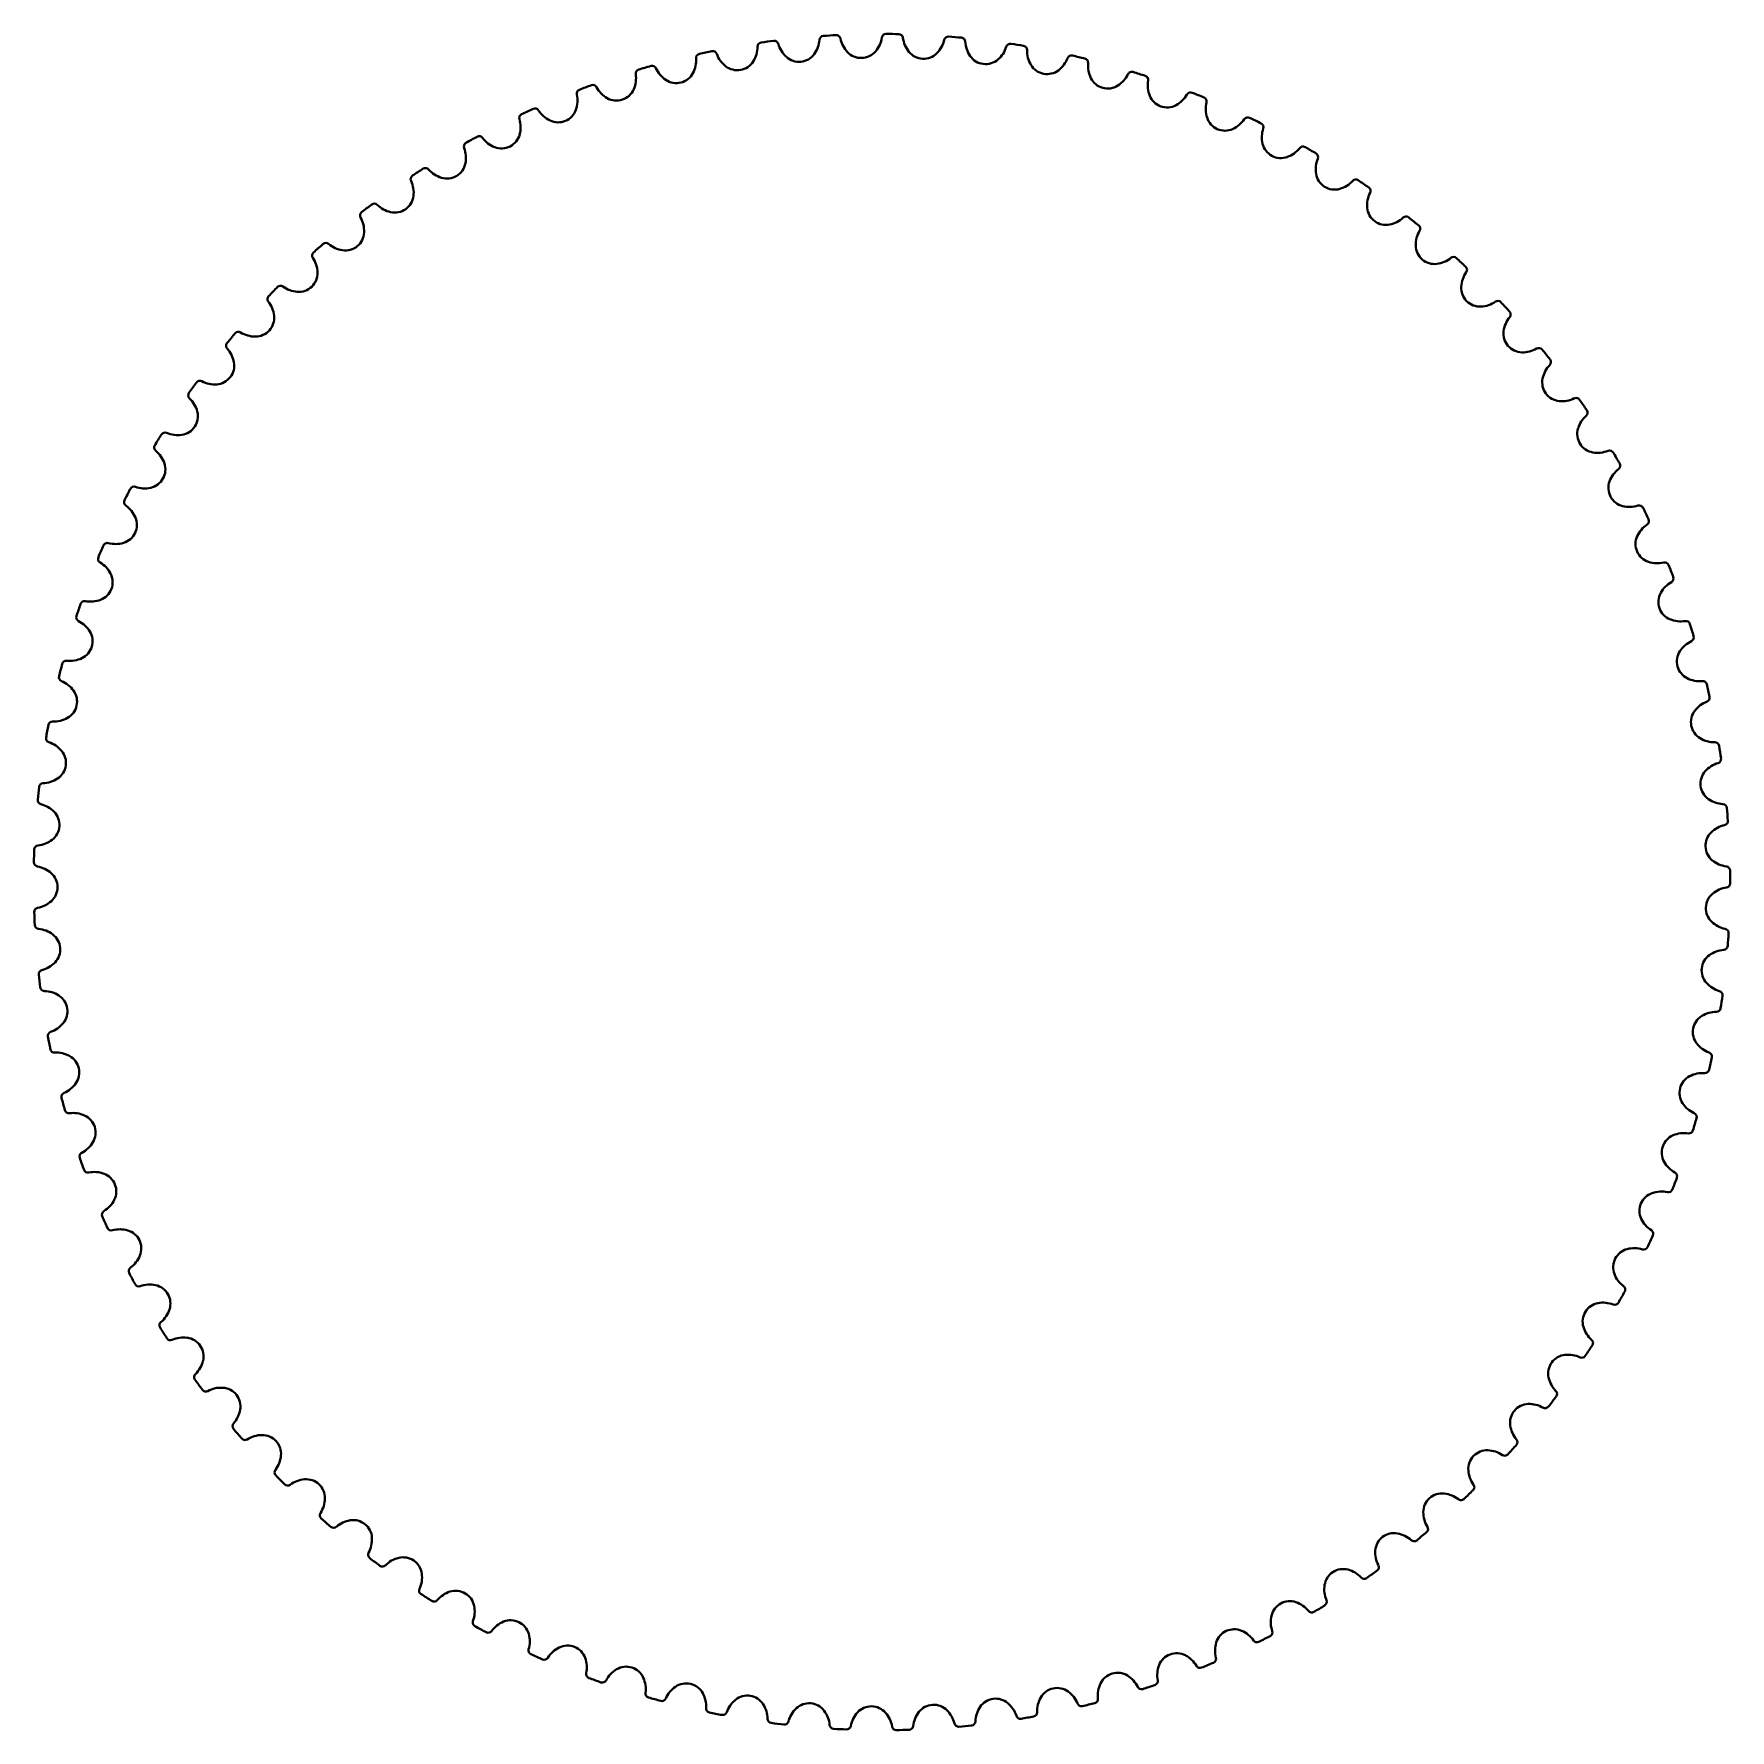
# Model space of a CAD drawing. Header units: millimetres. Extents: x -40.6 to 40.6, y -40.6 to 40.6.
import ezdxf

# ---------------------------------------------------------------- set-up
doc = ezdxf.new("R2010")
doc.units = ezdxf.units.MM
doc.layers.add('ModelSketch_Visible', color=7, linetype='Continuous', lineweight=40)

msp = doc.modelspace()

# ---------------------------------------------------------------- linework, layer by layer
at = {"layer": 'ModelSketch_Visible'}
for centre, radius, start, end in [((0.198, 40.384), 0.2, 89.71941, 171.44045), ((0, 0), 40.585, 88.85325, 89.71941), ((-7.286, 39.976), 1.332, 327.99461, 359.86638), ((-5.753, 39.973), 0.2, 98.19, 179.91104), ((0, 0), 40.585, 97.32384, 98.19), ((-5.148, 40.055), 0.2, 15.64164, 97.32384), ((-3.672, 40.468), 1.332, 195.64164, 227.51912), ((-4.313, 40.405), 1.332, 323.75931, 355.63109), ((-2.785, 40.288), 0.2, 93.9547, 175.67574), ((0, 0), 40.585, 93.08855, 93.9547), ((-2.176, 40.326), 0.2, 11.40635, 93.08855), ((-0.674, 40.629), 1.332, 191.40635, 223.28383), ((-1.317, 40.613), 1.332, 319.52402, 351.39579), ((0.808, 40.376), 0.2, 7.17106, 88.85325), ((2.329, 40.568), 1.332, 187.17106, 219.04854), ((1.685, 40.6), 1.332, 315.28872, 347.1605), ((3.18, 40.259), 0.2, 85.4841, 167.20516), ((3.18, 40.259), 0.2, 85.48411, 167.20516), ((0, 0), 40.585, 84.61796, 85.48411), ((3.788, 40.206), 0.2, 2.93576, 84.61796), ((5.318, 40.285), 1.332, 182.93576, 214.81324), ((4.679, 40.364), 1.332, 311.05343, 342.9252), ((6.144, 39.914), 0.2, 81.24882, 162.96986), ((0, 0), 40.585, 80.38267, 81.24882), ((6.747, 39.817), 0.2, 358.70047, 80.38267), ((8.279, 39.782), 1.332, 178.70047, 210.57795), ((0, 0), 40.585, 105.79443, 106.66058), ((-10.992, 38.86), 0.2, 24.11223, 105.79443), ((-10.218, 39.329), 1.332, 332.2299, 4.10167), ((-8.689, 39.439), 0.2, 102.42529, 184.14633), ((0, 0), 40.585, 101.55914, 102.42529), ((-8.092, 39.565), 0.2, 19.87694, 101.55914), ((-6.651, 40.086), 1.332, 199.87694, 231.75442), ((-6.919, 39.747), 0.9, 231.75453, 327.9946), ((-3.964, 40.149), 0.9, 227.51924, 323.75931), ((-0.989, 40.332), 0.9, 223.28395, 319.52401), ((1.993, 40.295), 0.9, 219.04865, 315.28872), ((4.963, 40.038), 0.9, 214.81336, 311.05343), ((7.907, 39.562), 0.9, 210.57806, 306.81813), ((7.647, 39.908), 1.332, 306.81813, 338.68991), ((9.075, 39.352), 0.2, 77.01353, 158.73457), ((0, 0), 40.585, 76.14737, 77.01353), ((9.669, 39.21), 0.2, 354.46517, 76.14737), ((11.194, 39.062), 1.332, 174.46517, 206.34265), ((-13.095, 38.467), 1.332, 336.46519, 8.33697), ((-11.578, 38.689), 0.2, 106.66058, 188.38163), ((-9.593, 39.486), 1.332, 204.11223, 235.98971), ((-9.835, 39.127), 0.9, 235.98983, 332.2299), ((10.807, 38.87), 0.9, 206.34277, 302.58284), ((10.574, 39.235), 1.332, 302.58284, 334.45462), ((11.957, 38.574), 0.2, 72.77823, 154.49927), ((0, 0), 40.585, 71.91208, 72.77823), ((12.538, 38.389), 0.2, 350.22988, 71.91208), ((14.049, 38.129), 1.332, 170.22988, 202.10736), ((-15.9, 37.395), 1.332, 340.70049, 12.57226), ((-14.404, 37.728), 0.2, 110.89588, 192.61692), ((0, 0), 40.585, 110.02972, 110.89588), ((-13.832, 37.942), 0.2, 28.34753, 110.02972), ((-12.483, 38.67), 1.332, 208.34753, 240.22501), ((-12.698, 38.294), 0.9, 240.22512, 336.46519), ((13.648, 37.966), 0.9, 202.10747, 298.34754), ((13.443, 38.347), 1.332, 298.34755, 330.21932), ((14.773, 37.586), 0.2, 68.54294, 150.26398), ((0, 0), 40.585, 67.67678, 68.54294), ((15.339, 37.358), 0.2, 345.99459, 67.67678), ((-17.151, 36.562), 0.2, 115.13117, 196.85221), ((0, 0), 40.585, 114.26502, 115.13117), ((-16.596, 36.817), 0.2, 32.58282, 114.26502), ((-15.305, 37.642), 1.332, 212.58282, 244.4603), ((-15.491, 37.252), 0.9, 244.46042, 340.70049), ((16.826, 36.987), 1.332, 165.99459, 197.87206), ((16.415, 36.854), 0.9, 197.87218, 294.11225), ((17.508, 36.392), 0.2, 64.30764, 146.02868), ((0, 0), 40.585, 63.44149, 64.30764), ((-18.2, 36.006), 0.9, 248.69571, 344.93578), ((-18.618, 36.118), 1.332, 344.93578, 16.80756), ((16.238, 37.249), 1.332, 294.11225, 325.98403), ((18.056, 36.123), 0.2, 341.75929, 63.44149), ((19.512, 35.643), 1.332, 161.75929, 193.63677), ((-19.804, 35.195), 0.2, 119.36647, 201.08751), ((-21.235, 34.645), 1.332, 349.17108, 21.04285), ((0, 0), 40.585, 118.50031, 119.36647), ((-19.27, 35.49), 0.2, 36.81811, 118.50031), ((-18.043, 36.409), 1.332, 216.81811, 248.69559), ((19.092, 35.541), 0.9, 193.63689, 289.87696), ((18.945, 35.948), 1.332, 289.87696, 321.74873), ((20.148, 34.999), 0.2, 60.07235, 141.79339), ((0, 0), 40.585, 59.20619, 60.07235), ((0, 0), 40.585, 122.73561, 123.60176), ((-21.838, 33.97), 0.2, 41.05341, 122.73561), ((-20.683, 34.977), 1.332, 221.05341, 252.93089), ((-20.81, 34.563), 0.9, 252.931, 349.17107), ((22.091, 34.105), 1.332, 157.524, 189.40148), ((20.675, 34.691), 0.2, 337.524, 59.20619), ((-22.349, 33.636), 0.2, 123.60176, 205.3228), ((-23.735, 32.982), 1.332, 353.40637, 25.27814), ((21.664, 34.034), 0.9, 189.40159, 285.64166), ((21.548, 34.451), 1.332, 285.64166, 317.51344), ((22.678, 33.416), 0.2, 55.83706, 137.5581), ((0, 0), 40.585, 54.9709, 55.83706), ((-23.306, 32.932), 0.9, 257.1663, 353.40637), ((24.549, 32.38), 1.332, 153.2887, 185.16618), ((23.18, 33.069), 0.2, 333.2887, 54.9709), ((-24.773, 31.894), 0.2, 127.83706, 209.5581), ((-26.106, 31.139), 1.332, 357.64166, 29.51344), ((0, 0), 40.585, 126.9709, 127.83706), ((-24.288, 32.265), 0.2, 45.2887, 126.9709), ((-23.209, 33.354), 1.332, 225.2887, 257.16618), ((24.119, 32.341), 0.9, 185.1663, 281.40637), ((24.033, 32.765), 1.332, 281.40637, 313.27814), ((25.084, 31.65), 0.2, 51.60176, 133.3228), ((0, 0), 40.585, 50.73561, 51.60176), ((-25.674, 31.121), 0.9, 261.40159, 357.64166), ((26.874, 30.479), 1.332, 149.05341, 180.93089), ((25.559, 31.267), 0.2, 329.05341, 50.73561), ((-27.06, 29.977), 0.2, 132.07235, 213.79339), ((0, 0), 40.585, 131.20619, 132.07235), ((-26.604, 30.383), 0.2, 49.524, 131.20619), ((-25.609, 31.549), 1.332, 229.524, 261.40148), ((26.441, 30.472), 0.9, 180.931, 277.17107), ((-28.335, 29.126), 1.332, 1.87696, 33.74873), ((26.387, 30.901), 1.332, 277.17108, 309.04285), ((27.353, 29.711), 0.2, 47.36647, 129.08751), ((0, 0), 40.585, 46.50031, 47.36647), ((27.799, 29.294), 0.2, 324.81811, 46.50031), ((0, 0), 40.585, 135.44149, 136.30764), ((-28.775, 28.335), 0.2, 53.75929, 135.44149), ((-27.869, 29.571), 1.332, 233.75929, 265.63677), ((-27.902, 29.14), 0.9, 265.63689, 1.87696), ((28.619, 28.436), 0.9, 176.69571, 272.93578), ((29.051, 28.411), 1.332, 144.81811, 176.69559), ((-29.2, 27.897), 0.2, 136.30764, 218.02868), ((-30.408, 26.954), 1.332, 6.11225, 37.98403), ((28.597, 28.868), 1.332, 272.93578, 304.80756), ((29.472, 27.61), 0.2, 43.13117, 124.85221), ((0, 0), 40.585, 42.26502, 43.13117), ((-29.978, 27), 0.9, 269.87218, 6.11225), ((31.07, 26.188), 1.332, 140.58282, 172.4603), ((29.886, 27.161), 0.2, 320.58282, 42.26502), ((0, 0), 40.585, 139.67678, 140.54294), ((-30.789, 26.133), 0.2, 57.99459, 139.67678), ((-29.977, 27.432), 1.332, 237.99459, 269.87206), ((30.641, 26.245), 0.9, 172.46042, 268.70049), ((-31.181, 25.664), 0.2, 140.54294, 222.26398), ((-32.316, 24.634), 1.332, 10.34755, 42.21932), ((30.651, 26.677), 1.332, 268.70049, 300.57226), ((31.431, 25.358), 0.2, 38.89588, 120.61692), ((0, 0), 40.585, 38.02972, 38.89588), ((-31.89, 24.712), 0.9, 274.10747, 10.34754), ((32.919, 23.822), 1.332, 136.34753, 168.22501), ((31.811, 24.88), 0.2, 316.34753, 38.02972), ((0, 0), 40.585, 143.91208, 144.77823), ((-32.635, 23.788), 0.2, 62.22988, 143.91208), ((-31.921, 25.144), 1.332, 242.22988, 274.10736), ((32.496, 23.91), 0.9, 168.22512, 264.46519), ((-32.991, 23.291), 0.2, 144.77823, 226.49927), ((-34.047, 22.181), 1.332, 14.58284, 46.45462), ((32.538, 24.341), 1.332, 264.46519, 296.33697), ((33.218, 22.967), 0.2, 34.66058, 116.38163), ((0, 0), 40.585, 33.79443, 34.66058), ((-33.628, 22.289), 0.9, 278.34277, 14.58284), ((34.589, 21.326), 1.332, 132.11223, 163.98971), ((33.561, 22.462), 0.2, 312.11223, 33.79443), ((0, 0), 40.585, 148.14737, 149.01353), ((-34.303, 21.312), 0.2, 66.46517, 148.14737), ((-33.691, 22.717), 1.332, 246.46517, 278.34265), ((34.173, 21.445), 0.9, 163.98983, 260.2299), ((-34.621, 20.791), 0.2, 149.01353, 230.73457), ((-35.592, 19.606), 1.332, 18.81813, 50.68991), ((34.246, 21.871), 1.332, 260.2299, 292.10167), ((34.823, 20.451), 0.2, 30.42529, 112.14633), ((0, 0), 40.585, 29.55914, 30.42529), ((-35.183, 19.745), 0.9, 282.57806, 18.81813), ((36.069, 18.713), 1.332, 127.87694, 159.75442), ((35.128, 19.923), 0.2, 307.87694, 29.55914), ((0, 0), 40.585, 152.38267, 153.24882), ((-35.783, 18.721), 0.2, 70.70047, 152.38267), ((-35.277, 20.167), 1.332, 250.70047, 282.57795), ((35.663, 18.863), 0.9, 159.75453, 255.9946), ((-36.062, 18.178), 0.2, 153.24882, 234.96986), ((-36.943, 16.923), 1.332, 23.05343, 54.9252), ((35.768, 19.282), 1.332, 255.99461, 287.86638), ((36.238, 17.824), 0.2, 26.19, 107.91104), ((0, 0), 40.585, 25.32384, 26.19), ((-36.545, 17.093), 0.9, 286.81336, 23.05343), ((37.353, 15.998), 1.332, 123.64164, 155.51912), ((36.504, 17.274), 0.2, 303.64164, 25.32384), ((36.959, 16.177), 0.9, 155.51924, 251.75931), ((-37.306, 15.465), 0.2, 157.48411, 239.20516), ((0, 0), 40.585, 156.61796, 157.48411), ((-37.068, 16.027), 0.2, 74.93576, 156.61796), ((-36.67, 17.507), 1.332, 254.93576, 286.81324), ((-38.092, 14.149), 1.332, 27.28872, 59.1605), ((-37.707, 14.347), 0.9, 291.04865, 27.28872), ((37.095, 16.588), 1.332, 251.75931, 283.63109), ((37.456, 15.099), 0.2, 21.9547, 103.67574), ((0, 0), 40.585, 21.08855, 21.9547), ((38.053, 13.404), 0.9, 151.28395, 247.52401), ((38.432, 13.196), 1.332, 119.40635, 151.28383), ((37.68, 14.531), 0.2, 299.40635, 21.08855), ((0, 0), 40.585, 160.85325, 161.71941), ((-38.151, 13.246), 0.2, 79.17106, 160.85325), ((-37.863, 14.751), 1.332, 259.17106, 291.04854), ((-38.346, 12.667), 0.2, 161.71941, 243.44045), ((-39.033, 11.297), 1.332, 31.52402, 63.39579), ((38.218, 13.803), 1.332, 247.52402, 279.39579), ((38.469, 12.291), 0.2, 17.71941, 99.44045), ((0, 0), 40.585, 16.85325, 17.71941), ((-38.664, 11.523), 0.9, 295.28395, 31.52401), ((39.302, 10.321), 1.332, 115.17106, 147.04854), ((38.65, 11.708), 0.2, 295.17106, 16.85325), ((-39.025, 10.392), 0.2, 83.40635, 165.08855), ((-38.849, 11.914), 1.332, 263.40635, 295.28383), ((38.939, 10.557), 0.9, 147.04865, 243.28872), ((-39.177, 9.801), 0.2, 165.9547, 247.67574), ((0, 0), 40.585, 165.08855, 165.9547), ((39.133, 10.943), 1.332, 243.28872, 275.1605), ((-39.76, 8.384), 1.332, 35.75931, 67.63109), ((-39.409, 8.636), 0.9, 299.51924, 35.75931), ((39.271, 9.417), 0.2, 13.48411, 95.20516), ((0, 0), 40.585, 12.61796, 13.48411), ((39.612, 7.652), 0.9, 142.81336, 239.05343), ((39.957, 7.391), 1.332, 110.93576, 142.81324), ((39.409, 8.822), 0.2, 290.93576, 12.61796), ((0, 0), 40.585, 169.32384, 170.19), ((-39.685, 7.482), 0.2, 87.64164, 169.32384), ((-39.622, 9.013), 1.332, 267.64164, 299.51912), ((-39.794, 6.881), 0.2, 170.19, 251.91104), ((-40.271, 5.424), 1.332, 39.99461, 71.86638), ((39.835, 8.023), 1.332, 239.05343, 270.9252), ((39.859, 6.491), 0.2, 9.24882, 90.96986), ((0, 0), 40.585, 8.38267, 9.24882), ((-39.939, 5.702), 0.9, 303.75453, 39.9946), ((40.393, 4.42), 1.332, 106.70047, 138.57795), ((39.953, 5.887), 0.2, 286.70047, 8.38267), ((-40.18, 6.062), 1.332, 271.87694, 303.75442), ((40.069, 4.706), 0.9, 138.57806, 234.81813), ((0, 0), 40.585, 173.55914, 174.42529), ((-40.13, 4.53), 0.2, 91.87694, 173.55914), ((-40.194, 3.923), 0.2, 174.42529, 256.14633), ((-40.561, 2.435), 1.332, 44.2299, 76.10167), ((-40.252, 2.737), 0.9, 307.98983, 44.2299), ((40.318, 5.059), 1.332, 234.81813, 266.68991), ((40.23, 3.529), 0.2, 5.01353, 86.73457), ((0, 0), 40.585, 4.14737, 5.01353), ((40.61, 1.424), 1.332, 102.46517, 134.34265), ((40.279, 2.921), 0.2, 282.46517, 4.14737), ((-40.355, 1.554), 0.2, 96.11223, 177.79443), ((-40.518, 3.078), 1.332, 276.11223, 307.98971), ((40.307, 1.734), 0.9, 134.34277, 230.58284), ((0, 0), 40.585, 177.79443, 178.66058), ((-40.373, 0.944), 0.2, 178.66058, 260.38163), ((40.582, 2.068), 1.332, 230.58284, 262.45462), ((-40.631, -0.567), 1.332, 48.46519, 80.33697), ((-40.344, -0.243), 0.9, 312.22512, 48.46519), ((40.381, 0.549), 0.2, 0.77823, 82.49927), ((0, 0), 40.585, 359.91208, 0.77823), ((40.325, -1.248), 0.9, 130.10747, 226.34754), ((40.604, -1.579), 1.332, 98.22988, 130.10736), ((40.384, -0.062), 0.2, 278.22988, 359.91208), ((-40.359, -1.43), 0.2, 100.34753, 182.02972), ((0, 0), 40.585, 182.02972, 182.89588), ((-40.634, 0.077), 1.332, 280.34753, 312.22501), ((-40.333, -2.04), 0.2, 182.89588, 264.61692), ((-40.478, -3.566), 1.332, 52.70049, 84.57226), ((40.624, -0.935), 1.332, 226.34755, 258.21932), ((40.311, -2.435), 0.2, 356.54294, 78.26398), ((-40.216, -3.222), 0.9, 316.46042, 52.70049), ((40.376, -4.573), 1.332, 93.99459, 125.87206), ((40.27, -3.044), 0.2, 273.99459, 355.67678), ((0, 0), 40.585, 355.67678, 356.54294), ((-40.529, -2.924), 1.332, 284.58282, 316.4603), ((40.123, -4.223), 0.9, 125.87218, 222.11225), ((-40.143, -4.407), 0.2, 104.58282, 186.26502), ((0, 0), 40.585, 186.26502, 187.13117), ((40.444, -3.933), 1.332, 222.11225, 253.98403), ((-40.072, -5.013), 0.2, 187.13117, 268.85221), ((-40.104, -6.546), 1.332, 56.93578, 88.80756), ((-39.868, -6.183), 0.9, 320.69571, 56.93578), ((40.021, -5.406), 0.2, 352.30764, 74.02868), ((0, 0), 40.585, 351.44149, 352.30764), ((39.702, -7.174), 0.9, 121.63689, 217.87696), ((39.928, -7.542), 1.332, 89.75929, 121.63677), ((39.935, -6.01), 0.2, 269.75929, 351.44149), ((-39.708, -7.36), 0.2, 108.81811, 190.50031), ((-40.203, -5.909), 1.332, 288.81811, 320.69559), ((0, 0), 40.585, 190.50031, 191.36647), ((-39.592, -7.959), 0.2, 191.36647, 273.08751), ((40.043, -6.909), 1.332, 217.87696, 249.74873), ((-39.511, -9.489), 1.332, 61.17108, 93.04285), ((-39.302, -9.111), 0.9, 324.931, 61.17107), ((0, 0), 40.585, 347.20619, 348.07235), ((39.513, -8.347), 0.2, 348.07235, 69.79339), ((-39.656, -8.862), 1.332, 293.05341, 324.93089), ((39.063, -10.087), 0.9, 117.40159, 213.64166), ((39.262, -10.471), 1.332, 85.524, 117.40148), ((39.382, -8.943), 0.2, 265.524, 347.20619), ((-39.056, -10.272), 0.2, 113.05341, 194.73561), ((0, 0), 40.585, 194.73561, 195.60176), ((-38.897, -10.861), 0.2, 195.60176, 277.3228), ((-38.702, -12.382), 1.332, 65.40637, 97.27814), ((-38.522, -11.988), 0.9, 329.1663, 65.40637), ((39.423, -9.847), 1.332, 213.64166, 245.51344), ((0, 0), 40.585, 342.9709, 343.83706), ((38.788, -11.242), 0.2, 343.83706, 65.5581), ((38.212, -12.944), 0.9, 113.1663, 209.40637), ((38.382, -13.342), 1.332, 81.2887, 113.16618), ((38.614, -11.827), 0.2, 261.2887, 342.9709), ((-38.191, -13.129), 0.2, 117.2887, 198.9709), ((-38.894, -11.767), 1.332, 297.2887, 329.16618), ((0, 0), 40.585, 198.9709, 199.83706), ((-37.988, -13.704), 0.2, 199.83706, 281.5581), ((38.588, -12.732), 1.332, 209.40637, 241.27814), ((-37.682, -15.206), 1.332, 69.64166, 101.51344), ((-37.532, -14.8), 0.9, 333.40159, 69.64166), ((0, 0), 40.585, 338.73561, 339.60176), ((37.852, -14.076), 0.2, 339.60176, 61.3228), ((-37.918, -14.607), 1.332, 301.524, 333.40148), ((37.151, -15.731), 0.9, 108.931, 205.17107), ((37.292, -16.14), 1.332, 77.05341, 108.93089), ((37.635, -14.646), 0.2, 257.05341, 338.73561), ((-37.117, -15.913), 0.2, 121.524, 203.20619), ((0, 0), 40.585, 203.20619, 204.07235), ((37.543, -15.547), 1.332, 205.17108, 237.04285), ((-36.872, -16.472), 0.2, 204.07235, 285.79339), ((-36.456, -17.947), 1.332, 73.87696, 105.74873), ((-36.336, -17.532), 0.9, 337.63689, 73.87696), ((0, 0), 40.585, 334.50031, 335.36647), ((36.709, -16.833), 0.2, 335.36647, 57.08751), ((35.888, -18.432), 0.9, 104.69571, 200.93578), ((35.998, -18.85), 1.332, 72.81811, 104.69559), ((36.451, -17.386), 0.2, 252.81811, 334.50031), ((-35.841, -18.611), 0.2, 125.75929, 207.44149), ((-36.736, -17.367), 1.332, 305.75929, 337.63677), ((0, 0), 40.585, 207.44149, 208.30764), ((-35.555, -19.151), 0.2, 208.30764, 290.02868), ((-35.031, -20.591), 1.332, 78.11225, 109.98403), ((-34.942, -20.168), 0.9, 341.87218, 78.11225), ((36.292, -18.277), 1.332, 200.93578, 232.80756), ((35.366, -19.498), 0.2, 331.13117, 52.85221), ((34.429, -21.032), 0.9, 100.46042, 196.70049), ((34.507, -21.457), 1.332, 68.58282, 100.4603), ((35.067, -20.03), 0.2, 248.58282, 330.26502), ((0, 0), 40.585, 330.26502, 331.13117), ((-34.368, -21.207), 0.2, 129.99459, 211.67678), ((-35.353, -20.033), 1.332, 309.99459, 341.87206), ((0, 0), 40.585, 211.67678, 212.54294), ((-34.044, -21.724), 0.2, 212.54294, 294.26398), ((-33.415, -23.122), 1.332, 82.34755, 114.21932), ((-33.357, -22.693), 0.9, 346.10747, 82.34754), ((34.843, -20.907), 1.332, 196.70049, 228.57226), ((33.829, -22.056), 0.2, 326.89588, 48.61692), ((32.782, -23.517), 0.9, 96.22512, 192.46519), ((32.829, -23.947), 1.332, 64.34753, 96.22501), ((33.492, -22.565), 0.2, 244.34753, 326.02972), ((0, 0), 40.585, 326.02972, 326.89588), ((-33.777, -22.589), 1.332, 314.22988, 346.10736), ((-32.708, -23.687), 0.2, 134.22988, 215.91208), ((0, 0), 40.585, 215.91208, 216.77823), ((-32.346, -24.179), 0.2, 216.77823, 298.49927), ((-31.616, -25.526), 1.332, 86.58284, 118.45462), ((-31.59, -25.095), 0.9, 350.34277, 86.58284), ((33.204, -23.424), 1.332, 192.46519, 224.33697), ((30.955, -25.874), 0.9, 91.98983, 188.2299), ((30.97, -26.306), 1.332, 60.11223, 91.98971), ((31.734, -24.977), 0.2, 240.11223, 321.79443), ((0, 0), 40.585, 321.79443, 322.66058), ((32.108, -24.495), 0.2, 322.66058, 44.38163), ((-30.869, -26.038), 0.2, 138.46517, 220.14737), ((-32.017, -25.022), 1.332, 318.46517, 350.34265), ((0, 0), 40.585, 220.14737, 221.01353), ((-30.472, -26.502), 0.2, 221.01353, 302.73457), ((-29.645, -27.791), 1.332, 90.81813, 122.68991), ((-29.651, -27.359), 0.9, 354.57806, 90.81813), ((31.383, -25.812), 1.332, 188.2299, 220.10167), ((30.211, -26.799), 0.2, 318.42529, 40.14633), ((-30.081, -27.318), 1.332, 322.70047, 354.57795), ((28.96, -28.089), 0.9, 87.75453, 183.9946), ((28.943, -28.521), 1.332, 55.87694, 87.75442), ((29.803, -27.253), 0.2, 235.87694, 317.55914), ((0, 0), 40.585, 317.55914, 318.42529), ((-28.862, -28.247), 0.2, 142.70047, 224.38267), ((0, 0), 40.585, 224.38267, 225.24882), ((29.391, -28.059), 1.332, 183.99461, 215.86638), ((-28.432, -28.68), 0.2, 225.24882, 306.96986), ((-27.511, -29.905), 1.332, 95.05343, 126.9252), ((-27.549, -29.474), 0.9, 358.81336, 95.05343), ((0, 0), 40.585, 313.32384, 314.19), ((28.15, -28.957), 0.2, 314.19, 35.91104), ((-27.982, -29.465), 1.332, 326.93576, 358.81324), ((26.806, -30.151), 0.9, 83.51924, 179.75931), ((26.758, -30.581), 1.332, 51.64164, 83.51912), ((27.709, -29.379), 0.2, 231.64164, 313.32384), ((-26.697, -30.301), 0.2, 146.93576, 228.61796), ((0, 0), 40.585, 228.61796, 229.48411), ((-25.227, -31.855), 1.332, 99.28872, 131.1605), ((-25.297, -31.428), 0.9, 3.04865, 99.28872), ((27.239, -30.153), 1.332, 179.75931, 211.63109), ((-26.236, -30.701), 0.2, 229.48411, 311.20516), ((-25.729, -31.451), 1.332, 331.17106, 3.04854), ((24.507, -32.049), 0.9, 79.28395, 175.52401), ((24.426, -32.474), 1.332, 47.40635, 79.28383), ((25.463, -31.345), 0.2, 227.40635, 309.08855), ((0, 0), 40.585, 309.08855, 309.9547), ((25.934, -30.957), 0.2, 309.9547, 31.67574), ((-24.387, -32.19), 0.2, 151.17106, 232.85325), ((0, 0), 40.585, 232.85325, 233.71941), ((-22.806, -33.631), 1.332, 103.52402, 135.39579), ((-22.907, -33.211), 0.9, 7.28395, 103.52401), ((24.938, -32.082), 1.332, 175.52402, 207.39579), ((-23.897, -32.555), 0.2, 233.71941, 315.44045), ((-23.336, -33.265), 1.332, 335.40635, 7.28383), ((22.073, -33.771), 0.9, 75.04865, 171.28872), ((21.961, -34.189), 1.332, 43.17106, 75.04854), ((0, 0), 40.585, 304.85325, 305.71941), ((23.577, -32.788), 0.2, 305.71941, 27.44045), ((-21.943, -33.903), 0.2, 155.40635, 237.08855), ((0, 0), 40.585, 237.08855, 237.9547), ((-20.26, -35.224), 1.332, 107.75931, 139.63109), ((-20.392, -34.812), 0.9, 11.51924, 107.75931), ((22.5, -33.836), 1.332, 171.28872, 203.1605), ((23.079, -33.14), 0.2, 223.17106, 304.85325), ((-21.428, -34.231), 0.2, 237.9547, 319.67574), ((-20.816, -34.898), 1.332, 339.64164, 11.51912), ((19.518, -35.309), 0.9, 70.81336, 167.05343), ((19.376, -35.717), 1.332, 38.93576, 70.81324), ((20.568, -34.754), 0.2, 218.93576, 300.61796), ((0, 0), 40.585, 300.61796, 301.48411), ((21.091, -34.439), 0.2, 301.48411, 23.20516), ((-19.379, -35.431), 0.2, 159.64164, 241.32384), ((0, 0), 40.585, 241.32384, 242.19), ((-17.603, -36.624), 1.332, 111.99461, 143.86638), ((-17.765, -36.223), 0.9, 15.75453, 111.9946), ((19.94, -35.406), 1.332, 167.05343, 198.9252), ((-18.841, -35.72), 0.2, 242.19, 323.91104), ((-18.181, -36.34), 1.332, 343.87694, 15.75442), ((17.271, -36.782), 1.332, 162.81813, 194.68991), ((16.857, -36.654), 0.9, 66.57806, 162.81813), ((16.686, -37.051), 1.332, 34.70047, 66.57795), ((17.945, -36.178), 0.2, 214.70047, 296.38267), ((0, 0), 40.585, 296.38267, 297.24882), ((18.49, -35.903), 0.2, 297.24882, 18.96986), ((-16.709, -36.766), 0.2, 163.87694, 245.55914), ((0, 0), 40.585, 245.55914, 246.42529), ((-16.152, -37.014), 0.2, 246.42529, 328.14633), ((-14.85, -37.824), 1.332, 116.2299, 148.10167), ((-15.042, -37.436), 0.9, 19.98983, 116.2299), ((-15.448, -37.584), 1.332, 348.11223, 19.98971), ((14.104, -37.799), 0.9, 62.34277, 158.58284), ((13.904, -38.182), 1.332, 30.46517, 62.34265), ((15.788, -37.17), 0.2, 293.01353, 14.73457), ((-13.948, -37.899), 0.2, 168.11223, 249.79443), ((0, 0), 40.585, 249.79443, 250.66058), ((-12.016, -38.817), 1.332, 120.46519, 152.33697), ((-12.236, -38.444), 0.9, 24.22512, 120.46519), ((-12.63, -38.622), 1.332, 352.34753, 24.22501), ((11.274, -38.737), 0.9, 58.10747, 154.34754), ((11.046, -39.104), 1.332, 26.22988, 58.10736), ((14.507, -37.957), 1.332, 158.58284, 190.45462), ((15.225, -37.405), 0.2, 210.46517, 292.14737), ((0, 0), 40.585, 292.14737, 293.01353), ((-13.374, -38.106), 0.2, 250.66058, 332.38163), ((-11.111, -38.826), 0.2, 172.34753, 254.02972), ((-9.117, -39.599), 1.332, 124.70049, 156.57226), ((-9.363, -39.243), 0.9, 28.46042, 124.70049), ((-9.743, -39.449), 1.332, 356.58282, 28.4603), ((-6.439, -39.827), 0.9, 32.69571, 128.93578), ((8.383, -39.464), 0.9, 53.87218, 150.11225), ((8.128, -39.813), 1.332, 21.99459, 53.87206), ((11.664, -38.924), 1.332, 154.34755, 186.21932), ((12.421, -38.427), 0.2, 206.22988, 287.91208), ((0, 0), 40.585, 287.91208, 288.77823), ((13, -38.235), 0.2, 288.77823, 10.49927), ((0, 0), 40.585, 254.02972, 254.89588), ((-10.523, -38.989), 0.2, 254.89588, 336.61692), ((-8.214, -39.54), 0.2, 176.58282, 258.26502), ((0, 0), 40.585, 258.26502, 259.13117), ((-7.615, -39.66), 0.2, 259.13117, 340.85221), ((-6.168, -40.164), 1.332, 128.93578, 160.80756), ((-6.803, -40.061), 1.332, 0.81811, 32.69559), ((-3.185, -40.51), 1.332, 133.17108, 165.04285), ((-3.48, -40.194), 0.9, 36.931, 133.17107), ((-3.826, -40.454), 1.332, 5.05341, 36.93089), ((-0.184, -40.634), 1.332, 137.40637, 169.27814), ((-0.503, -40.341), 0.9, 41.1663, 137.40637), ((-0.828, -40.626), 1.332, 9.2887, 41.16618), ((2.817, -40.537), 1.332, 141.64166, 173.51344), ((2.478, -40.268), 0.9, 45.40159, 141.64166), ((2.174, -40.576), 1.332, 13.524, 45.40148), ((5.803, -40.218), 1.332, 145.87696, 177.74873), ((5.445, -39.975), 0.9, 49.63689, 145.87696), ((5.165, -40.305), 1.332, 17.75929, 49.63677), ((7.226, -39.733), 0.2, 280.30764, 2.02868), ((8.758, -39.68), 1.332, 150.11225, 181.98403), ((9.549, -39.239), 0.2, 201.99459, 283.67678), ((0, 0), 40.585, 283.67678, 284.54294), ((10.141, -39.091), 0.2, 284.54294, 6.26398), ((-5.271, -40.039), 0.2, 180.81811, 262.50031), ((0, 0), 40.585, 262.50031, 263.36647), ((-4.665, -40.114), 0.2, 263.36647, 345.08751), ((-2.3, -40.319), 0.2, 185.05341, 266.73561), ((0, 0), 40.585, 266.73561, 267.60176), ((-1.69, -40.349), 0.2, 267.60176, 349.3228), ((0.684, -40.379), 0.2, 189.2887, 270.9709), ((0, 0), 40.585, 270.9709, 271.83706), ((1.295, -40.364), 0.2, 271.83706, 353.5581), ((3.665, -40.218), 0.2, 193.524, 275.20619), ((0, 0), 40.585, 275.20619, 276.07235), ((4.272, -40.158), 0.2, 276.07235, 357.79339), ((6.625, -39.837), 0.2, 197.75929, 279.44149), ((0, 0), 40.585, 279.44149, 280.30764)]:
    msp.add_arc(centre, radius, start, end, dxfattribs=at)

doc.saveas('drawing.dxf')
